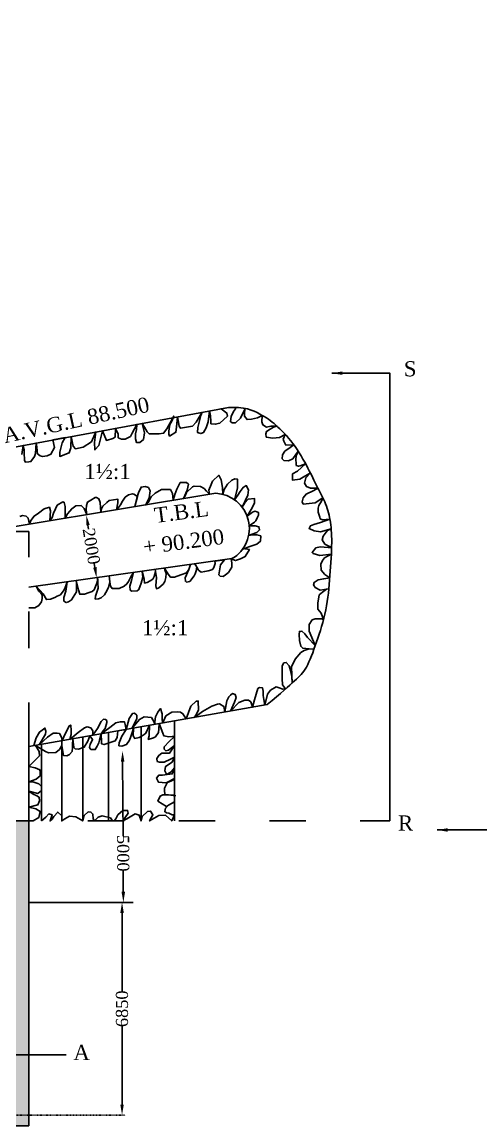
# Model space of a CAD drawing. Header units: millimetres. Extents: x -109570 to 177906, y -246061 to 117192.
# Drawn here: x 98996 to 114155, y 40685 to 77107 of the extents above; entities that cross this region are included whole.
import ezdxf

# ---------------------------------------------------------------- set-up
doc = ezdxf.new("R2010")
doc.units = ezdxf.units.MM
doc.header["$MEASUREMENT"] = 0
doc.header["$PDMODE"] = 33
doc.header["$PDSIZE"] = 500
doc.linetypes.add('ACAD_ISO03W100', pattern=[30, 12, -18])
for name, color, linetype in [('DIM', 5, 'Continuous'), ('DOT LINE', 3, 'ACAD_ISO03W100'), ('DWG. LINE', 1, 'Continuous'), ('HATCH', 2, 'Continuous'), ('TEXT', 7, 'Continuous')]:
    doc.layers.add(name, color=color, linetype=linetype)
doc.styles.get("Standard").update_dxf_attribs({"font": 'TIMES.TTF', "height": 400})
doc.dimstyles.get("Standard").update_dxf_attribs({"dimtxt": 400, "dimasz": 350, "dimexe": 0.18, "dimexo": 0.0625, "dimgap": 0.09, "dimtad": 0, "dimdec": 0, "dimzin": 0, "dimdsep": 46, "dimtxsty": 'Standard', "dimcen": 0.09, "dimse1": 1, "dimse2": 1, "dimclrd": 5, "dimclre": 5, "dimclrt": 4, "dimadec": 0, "dimazin": 0, "dimtfac": 1, "dimtdec": 0, "dimtofl": 0, "dimtmove": 0, "dimatfit": 3, "dimfxl": 1, "dimtolj": 1, "dimtzin": 0, "dimarcsym": 0})

# ---------------------------------------------------------------- blocks, each defined once
blk = doc.blocks.new('*D76')
at = {"layer": 'Defpoints', "color": 0}
for p in [(102271, 48060), (102299, 48060), (102126, 41042)]:
    blk.add_point(p, dxfattribs=at)
at = {"layer": 'DIM', "color": 5, "lineweight": -2}
for p, q in [((102299, 47710), (102299, 45119)), ((102299, 41392), (102299, 43984))]:
    blk.add_line(p, q, dxfattribs=at)
at = {"layer": 'DIM', "color": 5}
for points in [[(102241, 47710), (102358, 47710), (102299, 48060)], [(102241, 41392), (102358, 41392), (102299, 41042)]]:
    blk.add_solid(points, dxfattribs=at)
at = {"layer": 'DIM', "color": 4, "insert": (102299, 44551), "char_height": 400, "attachment_point": 5, "rotation": 90}
blk.add_mtext('\\A1;6850', dxfattribs=at)
blk = doc.blocks.new('*D77')
at = {"layer": 'Defpoints', "color": 0}
for p in [(102273, 53057), (102316, 53057), (102299, 48060)]:
    blk.add_point(p, dxfattribs=at)
at = {"layer": 'DIM', "color": 5, "lineweight": -2}
for p, q in [((102318, 52707), (102331, 50249)), ((102341, 48411), (102337, 49117))]:
    blk.add_line(p, q, dxfattribs=at)
at = {"layer": 'DIM', "color": 5}
for points in [[(102376, 52707), (102260, 52707), (102316, 53057)], [(102399, 48411), (102282, 48410), (102343, 48061)]]:
    blk.add_solid(points, dxfattribs=at)
at = {"layer": 'DIM', "color": 4, "insert": (102334, 49683), "char_height": 400, "attachment_point": 5, "rotation": 270.3051}
blk.add_mtext('\\A1;5000', dxfattribs=at)
blk = doc.blocks.new('*D78')
at = {"layer": 'Defpoints', "color": 0}
for p in [(101115, 60852), (101222, 60870), (101566, 58787)]:
    blk.add_point(p, dxfattribs=at)
at = {"layer": 'DIM', "color": 5, "lineweight": -2}
for p, q in [((101172, 60507), (101194, 60377)), ((101402, 59115), (101381, 59245))]:
    blk.add_line(p, q, dxfattribs=at)
at = {"layer": 'DIM', "color": 5}
for points in [[(101230, 60516), (101115, 60497), (101115, 60852)], [(101459, 59125), (101344, 59106), (101459, 58770)]]:
    blk.add_solid(points, dxfattribs=at)
at = {"layer": 'DIM', "color": 4, "insert": (101287, 59811), "char_height": 400, "attachment_point": 5, "rotation": 279.3742}
blk.add_mtext('\\A1;2000', dxfattribs=at)

msp = doc.modelspace()

# ---------------------------------------------------------------- hatches: boundary and pattern name
at = {"layer": 'HATCH'}
h = msp.add_hatch(dxfattribs=at)
h.set_pattern_fill('AR-CONC', color=256, scale=200, style=0)
h.set_pattern_definition([(50, (0, 0), (1434.52, -125.504), [150, -1650]), (355, (0, 0), (-277.503, 1504.384), [120, -1320]), (100.4514, (119.5, -10.5), (1157.019, 1378.879), [127.48, -1402.284]), (46.1842, (0, 400), (2134.482, -331.038), [225, -2475]), (96.6356, (177.9, 372.4), (1869.325, 1948.236), [191.22, -2103.426]), (351.1842, (0, 400), (1869.324, 1948.237), [180, -1980]), (21, (200, 300), (1193.814, -805.238), [150, -1650]), (326, (200, 300), (486.63, 1450.3), [120, -1320]), (71.4514, (299.5, 232.9), (1680.445, 645.061), [127.48, -1402.284]), (37.5, (0, 0), (24.3197, 665.7877), [0, -1304, 0, -1340, 0, -1325]), (7.5, (0, 0), (526.139, 788.8234), [0, -764, 0, -1274, 0, -505]), (327.5, (-446, 0), (1067.645, -45.1097), [0, -500, 0, -1560, 0, -2070]), (317.5, (-646, 0), (1166.372, 200.21), [0, -650, 0, -1036, 0, -1470])])
h.paths.add_polyline_path([(66876.8, 50750.5), (58569.9, 50750.5), (58569.9, 49096.2), (66876.8, 49096.2)])
h.paths.add_polyline_path([(66876.8, 49096.2), (58569.9, 49096.2), (58569.9, 48654.2), (66876.8, 48654.2)])
h.paths.add_polyline_path([(66876.8, 48524.8), (58569.9, 48524.8), (58569.9, 48156.7), (66876.8, 48156.7)])
h.paths.add_polyline_path([(66876.8, 48654.2), (58569.9, 48654.2), (58569.9, 48524.8), (66876.8, 48524.8)])
h.paths.add_polyline_path([(74557.9, 48524.8), (66876.8, 48524.8), (66876.8, 48156.7), (74557.9, 48156.7)])
h.paths.add_polyline_path([(74557.9, 49096.2), (66876.8, 49096.2), (66876.8, 48654.2), (74557.9, 48654.2)])
h.paths.add_polyline_path([(74557.9, 50750.5), (66876.8, 50750.5), (66876.8, 49096.2), (74557.9, 49096.2)])
h.paths.add_polyline_path([(74557.9, 48654.2), (66876.8, 48654.2), (66876.8, 48524.8), (74557.9, 48524.8)])
h.paths.add_polyline_path([(92308.6, 48383.6), (74557.9, 48383.6), (74557.9, 47974.2), (92308.6, 47974.2)])
h.paths.add_polyline_path([(93675.2, 49096.2), (74557.9, 49096.2), (74557.9, 48524.8), (76698.9, 48524.8), (93675.2, 48524.8)])
h.paths.add_polyline_path([(93201.3, 50750.5), (74557.9, 50750.5), (74557.9, 49096.2), (93201.3, 49096.2)])
h.paths.add_polyline_path([(98769.7, 50750.5), (93675.2, 50750.5), (93675.2, 49096.2), (98769.7, 47956.6)])
h.paths.add_polyline_path([(98476.8, 49094.4, -1), (98237.3, 49094.4, -1)], flags=16)
h.paths.add_polyline_path([(97518.6, 50205.3, -1), (97758.2, 50205.3, -1)], flags=16)
h.paths.add_polyline_path([(95528, 50273.7, -1), (95767.6, 50273.7, -1)], flags=16)
h.paths.add_polyline_path([(94695.3, 49413.4, -1), (94934.9, 49413.4, -1)], flags=16)
h.paths.add_polyline_path([(98769.7, 47956.6), (94082.3, 49005.1), (94064.1, 48950.4), (98255.3, 47379.2), (98255.3, 43028.8), (98769.7, 43028.8)])
h.paths.add_polyline_path([(98255.3, 47379.2), (94064.1, 48950.4), (93852.4, 48311.4), (97589.3, 46902.5), (97589.3, 43028.8), (98255.3, 43028.8)])
h.paths.add_polyline_path([(97589.3, 46902.5), (93852.4, 48311.4), (93087.3, 46001.7), (93130.7, 46001.7), (95651.3, 45356.7), (95651.3, 43028.8), (97589.3, 43028.8)])
h.paths.add_polyline_path([(93130.7, 46001.7), (93087.3, 46001.7), (92963.6, 45628.2), (93076, 45628.2), (95316.8, 45116.4), (95316.8, 43028.8), (95651.3, 43028.8), (95651.3, 45356.7)])
h.paths.add_polyline_path([(93852.4, 48311.4), (93660.8, 48383.6), (92308.6, 48383.6), (92308.6, 46001.7), (93087.3, 46001.7)])
h.paths.add_polyline_path([(99221.7, 50750.5), (98769.7, 50750.5), (98769.7, 43028.8), (99221.7, 43028.8)])
h.paths.add_polyline_path([(99221.7, 43028.8), (98769.7, 43028.8), (98769.7, 41042), (99221.7, 41042)])
h.paths.add_polyline_path([(98769.7, 43028.8), (98255.3, 43028.8), (98255.3, 41042), (98769.7, 41042)], flags=17)
h.paths.add_polyline_path([(98255.3, 43028.8), (97589.3, 43028.8), (97589.3, 41042), (98255.3, 41042)], flags=17)
h.paths.add_polyline_path([(97589.3, 43028.8), (95651.3, 43028.8), (95651.3, 41042), (97589.3, 41042)], flags=17)
h.paths.add_polyline_path([(95651.3, 43028.8), (95316.8, 43028.8), (95316.8, 40685.3), (99221.7, 40685.3), (99221.7, 41042), (98769.7, 41042), (95651.3, 41042)])
h.paths.add_polyline_path([(70396, 49816.1), (70396, 51553.3), (71004.1, 51553.3), (71004.1, 49816.1)], flags=9)
h.paths.add_polyline_path([(67331, 49124.9), (67331, 50165.8), (67937.9, 50165.8), (67937.9, 49124.9)], flags=24)
h.paths.add_polyline_path([(67810.5, 49696.3), (67810.5, 50737.2), (68417.4, 50737.2), (68417.4, 49696.3)], flags=24)
h.paths.add_polyline_path([(78314.5, 48983.7), (78314.5, 50024.6), (78921.4, 50024.6), (78921.4, 48983.7)], flags=9)
h.paths.add_polyline_path([(79032.5, 49696.3), (79032.5, 50751.9), (79639.4, 50751.9), (79639.4, 49696.3)], flags=9)
h.paths.add_polyline_path([(95556.5, 51239.5), (96888.4, 51239.5), (96888.4, 50632.6), (95556.5, 50632.6)], flags=9)
h.paths.add_polyline_path([(94652.6, 49626.9), (95389.4, 49626.9), (95389.4, 50360.1), (94652.6, 50360.1)], flags=24)

# ---------------------------------------------------------------- linework, layer by layer
at = {"layer": 'DOT LINE', "ltscale": 100}
for points in [[(91806.3, 53212.7), (91806.3, 55459.4), (93024.4, 55459.4), (95346.6, 55894.7), (95346.6, 60299.8), (99221.7, 60299.8)], [(99221.7, 53453.9), (99221.7, 60299.8)], [(11170.5, 50750.5), (111147.9, 50750.5)]]:
    msp.add_lwpolyline(points, dxfattribs=at)
at = {"layer": 'DOT LINE'}
msp.add_lwpolyline([(98769.7, 41042), (102405.7, 41042)], dxfattribs=at)
at = {"layer": 'DWG. LINE'}
for p, q in [((99221.7, 40685.3), (99221.7, 53453.9)), ((95316.8, 40685.3), (99221.7, 40685.3))]:
    msp.add_line(p, q, dxfattribs=at)
msp.add_lwpolyline([(94468.7, 77106.7), (94468.7, 63616.2, 0.4688718), (95768.8, 62534.6), (105761.7, 64383.4)], format="xyb", dxfattribs=at)
for points in [[(111147.9, 50750.5), (111147.9, 65521.8), (109230.4, 65521.8)], [(107092.6, 54587.8), (107257.7, 54724.2), (107404.7, 54847.4), (107535, 54958.6), (107650.3, 55058.6), (107752.2, 55148.5), (107842.4, 55229.1), (107922.4, 55301.5), (107993.8, 55366.6), (108058.2, 55425.5), (108116.5, 55480), (108169.8, 55532.1), (108218.7, 55583.8), (108264.3, 55637.1), (108307.5, 55694), (108349.1, 55756.5), (108390, 55826.5), (108431, 55905.6), (108472.3, 55993.3), (108513.7, 56088.9), (108555.4, 56191.4), (108597.3, 56300.1), (108639.5, 56414), (108681.9, 56532.4), (108724.5, 56654.4), (108767.2, 56779.1), (108809.7, 56906.4), (108851.3, 57035.9), (108891.7, 57167.5), (108930.2, 57300.9), (108966.4, 57435.9), (108999.8, 57572.3), (109029.8, 57709.8), (109056.1, 57848.2), (109079, 57987.5), (109098.9, 58127.7), (109116.2, 58268.8), (109131.3, 58410.7), (109144.7, 58553.5), (109156.8, 58697.1), (109168.1, 58841.6), (109178.8, 58986.6), (109188.8, 59131.4), (109198, 59274.7), (109206.2, 59415.6), (109213.1, 59552.8), (109218.6, 59685.2), (109222.4, 59811.8), (109224.3, 59931.5), (109224.3, 60043.4), (109222.2, 60148.1), (109218.1, 60246.6), (109212, 60339.6), (109204, 60428.2), (109194.1, 60513.2), (109182.3, 60595.5), (109168.7, 60676), (109153.3, 60755.4), (109136, 60833.8), (109116.9, 60911), (109096, 60987), (109073.3, 61061.7), (109048.7, 61134.8), (109022.4, 61206.4), (108994.2, 61276.3), (108964.3, 61344.4), (108932.9, 61411), (108900.3, 61476.5), (108867, 61541), (108833.2, 61605), (108799.3, 61668.8), (108765.6, 61732.6), (108732.5, 61796.7), (108700.1, 61861.6), (108667.9, 61927.9), (108635.2, 61996.2), (108601.3, 62067.2), (108565.5, 62141.7), (108527, 62220.2), (108485.2, 62303.5), (108439.3, 62392.2), (108388.8, 62486.7), (108334, 62585.9), (108275.5, 62688.4), (108213.6, 62792.8), (108148.8, 62897.6), (108081.8, 63001.5), (108012.8, 63103), (107942.5, 63200.7), (107871.2, 63293.4), (107799.4, 63381), (107727.6, 63463.5), (107656.2, 63541.1), (107585.5, 63613.8), (107516.1, 63681.7), (107448.3, 63744.9), (107382.6, 63803.4), (107319.2, 63857.6), (107257, 63907.9), (107195.1, 63955.4), (107132.1, 64000.6), (107067, 64044.3), (106998.6, 64087.5), (106925.6, 64130.8), (106847.1, 64175), (106761.4, 64220.4), (106666.5, 64265.1), (106559.8, 64306.6), (106438.8, 64342.7), (106300.9, 64370.8), (106143.8, 64388.5), (105964.9, 64393.6), (105761.7, 64383.4)], [(95974.8, 60003.4), (105396, 61558.7)], [(99221.7, 58457), (105930.1, 59402.4)], [(99221.7, 53203.9), (107092.6, 54587.8)], [(104027.8, 54048.9), (104027.8, 50750.5)], [(101853, 53666.5), (101853, 50750.5)], [(102927.3, 53855.4), (102927.3, 50750.5)], [(99638.9, 53277.2), (99638.9, 50750.5)], [(100307, 53394.7), (100307, 50750.5)], [(101001.4, 53516.8), (101001.4, 50750.5)], [(99221.7, 48060.3), (102667.7, 48060.3)], [(94161.4, 43028.8), (100452.8, 43028.8)]]:
    msp.add_lwpolyline(points, dxfattribs=at)
msp.add_arc((105346.3, 60402), 1157.7, 300.28714, 87.53852, dxfattribs=at)
at = {"layer": 'HATCH'}
for points in [[(99388.7, 53233.2), (99463.3, 53493.6), (99568.7, 53682.4), (99750.5, 53809.5), (99776, 53715.1), (99768.7, 53613.4), (99561.1, 53263.5), (99837.8, 53508.1), (100026.8, 53642.5), (100150.4, 53646.1), (100234, 53628), (100303.1, 53508.1), (100322.5, 53397.4), (100431.3, 53640.4), (100511.2, 53782.1), (100551.2, 53883.7), (100602.1, 53909.2), (100602.1, 53909.2), (100620.3, 53734.9), (100616.7, 53600.5), (100569.4, 53440.8), (100845.7, 53669.5), (101063.8, 53818.4), (101143.8, 53858.3), (101263.8, 53822), (101329.2, 53716.7), (101329.2, 53633.2), (101339.2, 53576.2), (101492.8, 53796.6), (101612.8, 54029), (101681.8, 54105.2), (101750.9, 54094.3), (101794.5, 54061.7), (101801.8, 53996.3), (101740, 53796.6), (101678.2, 53720.3), (101604.6, 53622.9), (101893.7, 53836.5), (102093.6, 53989), (102235.4, 54014.5), (102384.5, 54018.1), (102402.6, 53934.6), (102431.9, 53768.3), (102537.1, 54123.4), (102638.9, 54290.4), (102711.6, 54308.6), (102788, 54236), (102788, 54112.5), (102617, 53800.9), (102871.6, 54098), (103031.6, 54181.5), (103271.5, 54159.7), (103358.7, 54010.8), (103372.3, 53933.7), (103407.6, 54178.3), (103480.4, 54341.7), (103564, 54454.3), (103564, 54454.3), (103629.4, 54287.2), (103629.4, 54174.7), (103629.4, 54087.5), (103647.9, 53982.2), (103749.4, 54214.6), (103945.7, 54334.4), (104120.2, 54345.3), (104232.9, 54341.7), (104309.2, 54283.6), (104417.9, 54117.5), (104494.6, 54323.6), (104571, 54537.8), (104752.7, 54704.8), (104818.2, 54701.2), (104829.1, 54407.1), (104741.8, 54240), (104688.5, 54165.1), (104953, 54356.5), (105265.6, 54538.1), (105454.7, 54599.8), (105516.5, 54607.1), (105665.5, 54527.2), (105676.4, 54472.7), (105699.3, 54342.9), (105760, 54712.4), (105821.8, 54839.5), (105880, 54901.2), (105949.1, 54948.4), (106040, 54919.4), (106065.4, 54821.3), (106018.2, 54668.8), (105885.8, 54375.7), (106161.2, 54658.5), (106353.9, 54738.4), (106473.9, 54738.4), (106550.2, 54676.6), (106590.2, 54582.2), (106604.3, 54502), (106670.2, 54745.6), (106782.9, 55116), (106844.7, 55155.9), (106935.6, 55145), (106964.6, 55028.8), (106964.6, 54883.6), (106979.2, 54752.9), (107010.7, 54573.5), (107099.1, 54927.2), (107200.9, 55061.5), (107386.3, 55170.5), (107491.8, 55145), (107608.1, 55101.5), (107701.3, 55103.6), (107597.9, 55237.3), (107587, 55444.3), (107587, 55865.5), (107648.8, 55963.5), (107725.1, 55978), (107816, 55865.5), (107859.6, 55709.3), (107906.9, 55509.6), (107922.4, 55301.5), (107892.8, 55837.4), (108020.1, 56080.7), (108209.1, 56302.2), (108310.9, 56367.6), (108485.4, 56429.3), (108639.5, 56414), (108485.4, 56429.3), (108267.4, 56445.5), (108201.9, 56514.5), (108165.6, 56707), (108147.4, 56899.4), (108158.3, 57001.1), (108241.9, 57012), (108332.8, 56917.6), (108423.7, 56797.8), (108681.9, 56532.4), (108481.8, 57012), (108485.5, 57233.5), (108580, 57378.7), (108681.8, 57411.4), (108889, 57411.4), (108955.1, 57393.7), (108882, 57598.7), (108762, 57740.3), (108762, 57936.4), (108809.3, 58205.1), (108925.6, 58299.5), (109052.9, 58390.3), (109131.3, 58410.7), (108842, 58366.4), (108682.1, 58453.5), (108623.9, 58533.4), (108649.3, 58620.6), (108780.2, 58700.5), (108962, 58736.8), (109162.4, 58769.3), (108994.7, 58883.4), (108874.7, 59017.8), (108863.8, 59221.1), (108922, 59344.6), (108991.1, 59424.5), (109107.4, 59493.4), (109213.1, 59552.8), (108827.5, 59508), (108613, 59569.7), (108576.6, 59609.6), (108700.2, 59754.9), (108845.7, 59787.6), (109111, 59769.4), (109221, 59766.1), (109002.3, 59883.7), (108907.8, 60025.3), (108944.1, 60148.8), (109038.6, 60275.9), (109089.5, 60330.3), (109208, 60383.9), (108853.2, 60290.4), (108646, 60315.8), (108475.2, 60392.1), (108522.4, 60482.8), (108635.1, 60530), (108853.2, 60595.4), (109163.1, 60705), (108926.1, 60680.5), (108842.5, 60716.8), (108828, 60774.9), (108780.7, 60934.7), (108780.7, 61072.6), (108798.9, 61159.8), (108882.5, 61297.8), (108932.9, 61411), (108682.6, 61243.3), (108282.7, 61203.4), (108250, 61279.6), (108279.1, 61414), (108377.2, 61530.2), (108639, 61653.6), (108765.6, 61732.6), (108529.1, 61732.6), (108387.4, 61778.6), (108321.9, 61891.2), (108365.5, 62069.1), (108519.5, 62235.1), (108172.9, 62029.2), (107925.7, 61996.5), (107929.3, 62199.8), (108092.9, 62287), (108361.4, 62536.3), (108187.1, 62469.9), (108132.5, 62450.6), (108055.6, 62476.3), (108049.1, 62540.3), (108039.5, 62668.5), (108049.1, 62790.2), (108115.3, 62949.6), (107940.1, 62697.3), (107792.6, 62633.3), (107645, 62639.7), (107587.3, 62697.3), (107603.3, 62831.9), (107677.1, 62944), (107856.7, 63075.3), (107972.6, 63158.8), (107712.4, 63152.2), (107638.6, 63280.4), (107622.6, 63347.7), (107691.9, 63502.3), (107499.9, 63400.4), (107275.4, 63378), (107060.5, 63413.2), (107047.7, 63515.7), (107070.2, 63602.2), (107192, 63669.5), (107301.1, 63736.8), (107415.5, 63774.1), (107214.5, 63772), (107070.2, 63740), (106954.7, 63816.9), (106913, 63916.2), (106925.6, 64130.8), (106771.9, 64050.7), (106579.5, 64005.9), (106428.7, 63993.1), (106348.5, 64105.2), (106348.5, 64220.5), (106369.8, 64356.7), (106213.8, 64034.7), (106043.8, 63884.1), (105938, 63884.1), (105880.3, 63922.6), (105899.5, 64089.2), (105979.7, 64259), (106047, 64348.7), (106054.3, 64391), (105811.7, 64385.9), (105570.8, 64348.1), (105762.9, 64204.7), (105782.2, 64099), (105528.8, 63874.7), (105378, 63836.3), (105236.9, 63852.3), (105230.5, 63935.6), (105217.7, 64115), (105187.7, 64277.2), (105140.7, 63916.4), (105083, 63721), (104990, 63564), (104900.1, 63528.7), (104794.3, 63564), (104797.5, 63733.8), (104858.5, 63954.8), (104906.6, 64124.6), (104945.6, 64232.4), (104743, 63910), (104621.1, 63775.4), (104229.8, 63704.9), (104191.3, 63772.2), (104152.9, 63961.2), (104130.6, 64081.7), (104095.1, 63740.2), (104075.9, 63573.6), (103870.6, 63445.4), (103845, 63512.7), (103841.7, 63612), (103873.8, 63829.9), (103941.2, 63938.8), (104005.3, 64105.4), (103777.6, 63688.9), (103671.8, 63541.6), (103524.2, 63525.5), (103193.9, 63522.3), (103132.9, 63589.6), (103039.9, 63743.4), (102966.4, 63866.3), (103041.3, 63550.8), (103006, 63339.3), (102887.4, 63233.6), (102781.5, 63230.4), (102746.3, 63358.5), (102746.3, 63518.7), (102771.9, 63659.7), (102783.6, 63832.4), (102637.2, 63547.5), (102576.3, 63435.4), (102406.3, 63345.7), (102284.4, 63345.7), (102175.4, 63393.8), (102165.7, 63505.9), (102078.1, 63701.9), (102072.7, 63416.2), (101992.5, 63368.1), (101780.9, 63304.1), (101780.9, 63304.1), (101655, 63623.6), (101655, 63623.6), (101527.5, 63131.1), (101402.4, 62990.1), (101392.8, 63233.6), (101433.1, 63582.6), (101288.3, 63258.3), (101009.3, 63085.3), (100765.5, 63024.4), (100685.3, 63110.9), (100646.9, 63264.7), (100616, 63431.4), (100602, 63059.6), (100547.4, 62893.1), (100242.7, 62774.5), (100242.7, 62918.7), (100322.9, 63219.8), (100419.7, 63395.1), (100015.4, 63320.3), (100069.5, 63069.3), (99950.9, 62845), (99825.8, 62790.5), (99675.1, 62774.5), (99591.7, 62800.2), (99501.9, 62864.2), (99498.6, 62950.7), (99479.4, 63094.9), (99456.8, 63216.9), (99434.5, 62877), (99405.6, 62768.1), (99290.2, 62604.7), (99219.6, 62595.1), (99110.6, 62585.5), (99078.5, 62636.8), (99078.5, 62723.3), (99065.7, 62822.6), (99062.5, 62998.8), (99036.5, 63139.2), (98987.5, 62837.8)], [(99221.7, 57781.9), (99415.8, 57776.6), (99552.6, 57858.1), (99636.8, 57973.7), (99665.7, 58084.1), (99655.3, 58195.6), (99607.9, 58285), (99552.6, 58334.9), (99505.3, 58411.2), (99457.9, 58490.3), (99697.4, 58237.7), (99802.6, 58051.1), (99939.4, 58066.9), (100073.6, 58122.1), (100160.5, 58161.5), (100260.5, 58206.2), (100381.5, 58371.7), (100447.3, 58500.5), (100488.5, 58635.5), (100442.6, 58329.8), (100376.8, 58124.8), (100371.5, 58001.3), (100447.9, 57953.9), (100529.4, 57982.9), (100632, 58040.7), (100789.9, 58308.8), (100792.5, 58450.7), (100792.5, 58595.2), (100781.1, 58676.7), (100856.1, 58374.8), (100900.8, 58227.6), (101053.4, 58232.8), (101208.7, 58280.2), (101308.6, 58316.9), (101377.1, 58377.4), (101469.1, 58598.2), (101498.1, 58711.2), (101488.9, 58776.5), (101511.2, 58430), (101421.8, 58169.8), (101411.3, 58069.9), (101524.4, 58072.5), (101611.2, 58114.6), (101721.7, 58211.8), (101811.2, 58361.6), (101853.3, 58466.8), (101898, 58642.9), (101871.6, 58830.4), (101898, 58642.9), (101919.1, 58498.3), (101971.7, 58422.1), (102208.5, 58416.8), (102371.7, 58498.3), (102461.1, 58569.3), (102516.4, 58653.4), (102592.7, 58805.8), (102677, 58943.9), (102612, 58680), (102551.5, 58496.1), (102564.6, 58364.7), (102622.5, 58333.1), (102793.5, 58338.4), (102848.8, 58380.4), (102935.6, 58598.6), (102988.2, 58787.8), (102960.6, 58983.9), (103025.1, 58722.1), (103040.9, 58598.6), (103130.3, 58617), (103233, 58666.9), (103311.9, 58724.7), (103361.9, 58811.5), (103382.9, 58892.9), (103404, 59003.3), (103398, 59045.5), (103438.2, 58779.9), (103414.5, 58501.3), (103432.9, 58406.7), (103509.2, 58435.6), (103656.6, 58556.5), (103709.2, 58643.2), (103746.1, 58782.5), (103756.6, 58908.7), (103709.2, 59032.2), (103701.3, 59088.3), (103823.7, 58887.8), (103897.3, 58793.2), (104028.9, 58793.2), (104236.8, 58864.1), (104426.2, 58937.7), (104510.4, 59045.5), (104561.4, 59209.5), (104510.4, 59045.5), (104384.1, 58766.9), (104394.7, 58656.5), (104426.2, 58630.2), (104536.7, 58646), (104681.5, 58832.6), (104710.4, 58898.3), (104747.2, 59003.4), (104770.9, 59116.4), (104707.7, 59230.1), (104770.9, 59116.4), (104824.3, 59027.6), (104908.5, 58959.3), (105032.2, 58980.3), (105148, 58996.1), (105261.1, 59038.1), (105311.1, 59069.7), (105345.3, 59145.9), (105371.7, 59245.7), (105360.9, 59322.2), (105679.5, 59367.1), (105553.2, 59203.7), (105500.6, 58869.9), (105542.7, 58820), (105637.4, 58814.7), (105716.3, 58869.9), (105819, 58948.8), (105921.6, 59124.8), (105921.6, 59256.3), (105901.6, 59398.4), (106046, 59336.3), (106209.2, 59399.4), (106367.1, 59470.3), (106509.1, 59701.6), (106297.5, 59742.2), (106270.2, 59704.4), (106485.8, 59797.4), (106754.2, 59881.5), (106867.4, 59978.7), (106883.2, 60152.2), (106754.2, 60189), (106617.4, 60183.7), (106479.8, 60166.7), (106754.4, 60269), (106843.9, 60353.1), (106820.2, 60455.6), (106699.1, 60484.5), (106551.8, 60487.2), (106501.1, 60483.6), (106678.1, 60610.7), (106717.6, 60655.4), (106772.8, 60765.8), (106801.8, 60839.3), (106804.4, 60926.1), (106691.2, 60965.5), (106625.5, 60952.4), (106559.7, 60902.4), (106433.1, 60800.9), (106601.5, 61082.4), (106672.6, 61240.1), (106672.6, 61392.5), (106467.3, 61363.6), (106356.8, 61242.7), (106270.8, 61098.8), (106456.8, 61497.6), (106477.8, 61676.4), (106404.2, 61815.7), (106296.3, 61752.6), (106201.6, 61621.2), (106125.3, 61495), (106018.2, 61344.8), (106113.9, 61724.6), (106108.6, 62029.5), (106027, 62032.1), (105927, 61995.3), (105777.1, 61863.9), (105669.2, 61687.8), (105628.3, 61524.9), (105621.8, 61750.9), (105574.4, 61998), (105495.5, 62155.7), (105282.4, 61961.2), (105242.9, 61848.1), (105169.2, 61661.5), (105191.8, 61524.9), (105089.3, 61631.3), (105015.7, 61715.4), (104889.4, 61783.7), (104676.2, 61796.9), (104623.6, 61768), (104431.5, 61586.6), (104399.9, 61499.9), (104333.4, 61383.2), (104449.9, 61662.8), (104494.7, 61860), (104431.5, 61912.5), (104347.3, 61912.5), (104223.6, 61912.5), (104107.9, 61697), (104047.3, 61518.3), (103991.2, 61326.7), (103971, 61552.5), (103894.7, 61683.9), (103602.7, 61683.9), (103389.5, 61568.2), (103257.3, 61444.3), (103165.2, 61260.3), (103084.8, 61177.1), (103194.2, 61404.9), (103225.7, 61644), (103167.8, 61751.8), (103067.9, 61780.7), (102925.8, 61762.3), (102846.8, 61570.4), (102786.3, 61402.2), (102725.5, 61117.8), (102804.6, 61452.9), (102693.2, 61528.4), (102645.9, 61541.5), (102511.7, 61510), (102403.8, 61428.5), (102309.1, 61294.5), (102243.3, 61178.8), (102182.8, 61089.5), (102116.3, 61017.2), (102161.7, 61247.2), (102161.7, 61360.2), (101869.6, 61326), (101798.6, 61257.7), (101669.7, 61139.4), (101622.3, 61042.2), (101601.6, 60932.3), (101574.4, 61257.4), (101529.7, 61378.3), (101456, 61417.7), (101406, 61425.6), (101269.2, 61336.3), (101158.7, 61267.9), (101121.8, 61154.9), (101116.6, 61026.1), (101129.7, 60923.6), (101140.9, 60856.2), (101042.9, 61057.7), (100945.5, 61160.2), (100777.1, 61141.8), (100635, 61047.2), (100569.3, 60970.9), (100495.6, 60881.6), (100423.1, 60737.7), (100423.1, 61125.7), (100388.7, 61259.7), (100341.4, 61275.5), (100151.9, 61162.5), (100096.7, 61041.6), (100038.8, 60907.5), (99986.1, 60755.1), (99910.2, 60653), (99933.5, 60978.5), (99899.3, 61099.4), (99725.6, 61044.2), (99538.8, 60899.6), (99394.1, 60805), (99283.6, 60657.8), (99245.7, 60543.3), (99199, 60739.5), (99135.9, 60800), (99009.6, 60823.6), (98920.1, 60794.7)], [(99361.9, 50750.5), (99547.5, 50858), (99599.3, 51064.7), (99453.2, 51143.7), (99221.7, 51198.4), (99520.2, 51278.4), (99575, 51412.2), (99562.8, 51527.7), (99462.4, 51582.4), (99368.1, 51634.1), (99221.7, 51728.3), (99514.1, 51650.2), (99638.9, 51750.5), (99638.9, 51884.3), (99550.6, 51972.4), (99346.7, 52042.3), (99221.7, 52042.3), (99459.3, 52124.4), (99593.2, 52239.9), (99599.3, 52361.5), (99578, 52437.5), (99425.8, 52498.2), (99221.7, 52543.8), (99480.6, 52803.8), (99568.8, 52901.1), (99562.7, 53037.9), (99495.8, 53150.3), (99442.6, 53242.7), (99766.6, 53040.9), (99873.1, 52995.3), (100107.4, 53007.5), (100235.2, 53107.8), (100307, 53232.4), (100345, 53029.2), (100369.4, 52904.6), (100472.8, 52892.4), (100561.1, 52941), (100646.3, 53041.3), (100658.4, 53172), (100664.5, 53263.2), (100670.8, 53458.7), (100704.1, 53172), (100749.7, 53129.5), (100865.4, 53117.3), (101047.9, 53184.2), (101166.6, 53375.7), (101237.3, 53558.3), (101323.1, 53439.6), (101250.1, 53275.5), (101228.8, 53178.2), (101250.1, 53129.6), (101283.6, 53108.3), (101411.4, 53102.3), (101472.2, 53220.8), (101533.1, 53324.1), (101554.4, 53415.3), (101604.6, 53622.9), (101624.4, 53354.5), (101624.4, 53290.7), (101703.5, 53269.4), (102074.8, 53394.1), (102132.6, 53497.4), (102158.7, 53720.3), (102431.9, 53768.3), (102293.8, 53539.9), (102205.6, 53327.2), (102196.5, 53229.9), (102287.8, 53217.8), (102449, 53272.5), (102543.4, 53415.3), (102589, 53530.8), (102634.7, 53661.5), (102676.7, 53811.4), (102669.6, 53561.4), (102718.2, 53470.2), (102861.3, 53503.7), (102927.3, 53534.1), (103031.7, 53600.9), (103086.4, 53640.5), (103203.7, 53904), (103189.9, 53558.4), (103165.6, 53439.9), (103339, 53485.4), (103402.9, 53518.9), (103500.3, 53667.8), (103518.5, 53792.4), (103526.7, 53960.8), (103649.4, 53646.5), (103682.9, 53552.3), (103844.1, 53528), (103950.6, 53531), (104027.8, 53531), (103853.3, 53363.9), (103695, 53196.7), (103689, 53117.7), (103746.8, 53066), (103835, 53084.2), (104027.8, 53235.5), (103871.5, 52989.3), (103615.8, 52989.3), (103509.3, 52910.3), (103445.4, 52810), (103460.7, 52712.7), (103539.8, 52691.4), (103685.8, 52691.4), (103758.9, 52724.9), (103831.9, 52758.3), (104027.8, 52849.5), (103953.6, 52683.2), (103737.6, 52546.4), (103716.3, 52403.6), (103764.9, 52294.1), (103813.6, 52300.2), (103920.1, 52370.1), (104027.8, 52500.8), (103956.7, 52300.2), (103634.1, 52263.8), (103509.3, 52254.6), (103439.4, 52160.4), (103506.3, 52023.6), (103746.7, 52008.4), (103853.2, 52035.8), (104027.8, 52111.8), (104027.8, 52148.3), (103799.9, 52022.1), (103698, 51829.1), (103698, 51716.6), (103725.4, 51613.3), (103828.8, 51604.2), (103990.1, 51595.1), (104063.2, 51576.8), (103828.8, 51604.2), (103646.3, 51614.7), (103561.1, 51569.1), (103482, 51405), (103765, 51225.6), (103828.9, 51265.2), (104027.8, 51377.6), (103828.9, 51265.2), (103734.5, 51167.9), (103707.1, 51058.5), (103771, 51019), (103841, 51000.7), (103950.6, 50955.1), (104027.8, 50955.1), (103941.4, 50750.5), (103731.5, 50936.9), (103515.4, 50927.8), (103211.1, 50750.5), (103317.6, 50955.1), (103241.6, 51073.7), (103141.1, 51061.5), (102967.7, 50891.3), (102927.3, 50750.5), (102865.6, 50942.1), (102728.6, 50984.6), (102460.9, 50814.4), (102328.4, 50750.5), (102497.4, 51005.9), (102482.2, 51097.1), (102326.5, 51096.2), (102156.6, 50948.1), (102089.6, 50817.4), (102044, 50750.5), (101980.1, 50750.5), (101916.2, 50853.9), (101645.3, 50914.7), (101508.4, 50875.2), (101389.7, 50750.5), (101340.1, 50820.6), (101334, 50975.7), (101273.1, 51039.5), (101178.8, 51048.6), (101044.9, 50933.1), (101001.4, 50750.5), (100768, 50881.4), (100567.2, 50902.7), (100408.9, 50814.6), (100307, 50750.5), (100307, 50920.9), (100177.7, 51039.5), (100049.9, 50890.5), (99989, 50805.4), (99922.1, 50750.5), (99986, 50954.4), (99885.6, 50978.7), (99785.1, 50875.4), (99638.9, 50750.5)]]:
    msp.add_lwpolyline(points, dxfattribs=at)

# ---------------------------------------------------------------- texts
at = {"layer": 'TEXT'}
for s, p in [('S', (111606.2, 65417.4)), ('1½:1', (101054, 62029.5)), ('1½:1', (102957, 56875.5)), ('R', (111413.3, 50430)), ('A', (100690.5, 42858.4))]:
    msp.add_text(s, height=500, dxfattribs=at).set_placement(p)
for s, rotation, p in [('A.V.G.L 88.500', 12.32533, (98424.2, 63208.3)), ('T.B.L', 7.58598, (103398.2, 60577.2)), ('+ 90.200', 7.58598, (103029.7, 59538))]:
    msp.add_text(s, height=500, rotation=rotation, dxfattribs=at).set_placement(p)

# ---------------------------------------------------------------- dimensions: what is measured, and where the dimension line sits
at = {"layer": 'DIM'}
dim = msp.add_aligned_dim(p1=(101565.9, 58787.3), p2=(101222.1, 60869.6), distance=108.4, text='2000', dimstyle='Standard', dxfattribs=at)
dim.commit()
dim.dimension.update_dxf_attribs({"geometry": '*D78', "text_midpoint": (101287.1, 59810.8)})
dim = msp.add_linear_dim(base=(102316.1, 53056.9), p1=(102299.5, 48060.3), p2=(102272.9, 53056.6), angle=90.30507, text='5000', dimstyle='Standard', dxfattribs=at)
dim.commit()
dim.dimension.update_dxf_attribs({"geometry": '*D77', "text_midpoint": (102334.1, 49682.8), "dimtype": 161})
dim = msp.add_linear_dim(base=(102299.5, 48060.3), p1=(102126.2, 41042), p2=(102270.6, 48060.3), angle=90, text='6850', dimstyle='Standard', dxfattribs=at)
dim.commit()
dim.dimension.update_dxf_attribs({"geometry": '*D76', "text_midpoint": (102299.5, 44551.2)})

# ---------------------------------------------------------------- leaders
for points in [[(109230.4, 65521.8), (111147.9, 65521.8)], [(112706.7, 50449.8), (117158.5, 50449.8)]]:
    msp.add_leader(points, dimstyle='Standard', override={"dimgap": 0.09, "dimtad": 0}, dxfattribs=at)

doc.saveas('drawing.dxf')
